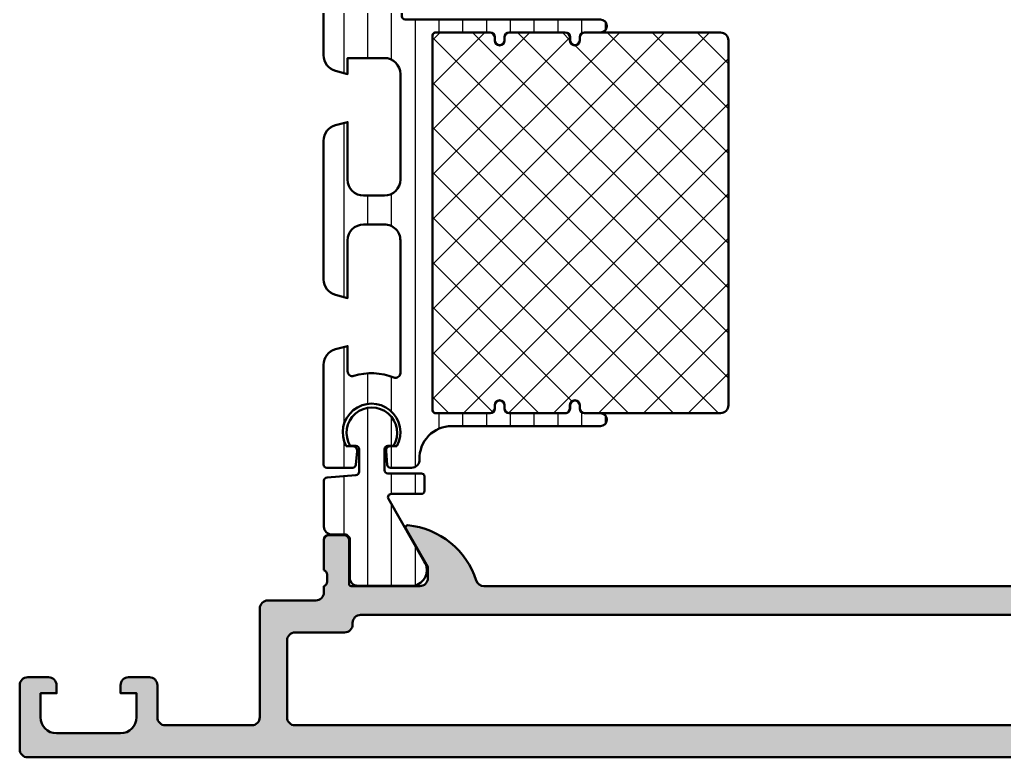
# Model space of a CAD drawing. Extents: x 5 to 135, y 0 to 90.
# Drawn here: x 5 to 66.5, y 0 to 46.1 of the extents above; entities that cross this region are included whole.
import ezdxf

# ---------------------------------------------------------------- set-up
doc = ezdxf.new("R2010")
doc.units = 0
for name, color, linetype, lineweight in [('0S-Alu contour', 7, 'Continuous', 50), ('0S-Alu hatch', 252, 'Continuous', 25), ('0S-Plastic contour', 254, 'Continuous', 50), ('0S-Plastic hatch', 253, 'Continuous', 25), ('0S-PT contour', 91, 'Continuous', 50), ('0S-PT hatch', 103, 'Continuous', 25)]:
    doc.layers.add(name, color=color, linetype=linetype, lineweight=lineweight)
pattern_1 = [(90, (0, 0), (-1.4859, 0), [])]

# ---------------------------------------------------------------- blocks, each defined once
blk = doc.blocks.new('438460__027B1B66_1205_49F9_BAA4_146C090DFC89_')
at = {"layer": '0S-Alu hatch'}
h = blk.add_hatch(color=256, dxfattribs=at)
edge = h.paths.add_edge_path()
edge.add_arc((20.50000000000002, 9.300000000000011), 0.5000000000000142, 90, 180)
edge.add_line((20, 9.300000000000011), (20, 2.499999999999998))
edge.add_ellipse((19.5, 2.499999999999998), major_axis=(-0.5, 0), ratio=1, start_angle=90.00000000000159, end_angle=180, ccw=False)
edge.add_line((19.50000000000001, 1.999999999999998), (14.10000000000001, 2.000000000000014))
edge.add_ellipse((14.09999999999999, 2.500000000000028), major_axis=(-0.5000000000000142, 0), ratio=1, start_angle=0, end_angle=90.00000000000159, ccw=False)
edge.add_line((13.59999999999998, 2.500000000000028), (13.60000000000001, 4.500000000000001))
edge.add_arc((13.09999999999999, 4.500000000000001), 0.5000000000000142, 0, 90)
edge.add_line((13.09999999999999, 5.000000000000015), (11.79999999999998, 5.000000000000007))
edge.add_arc((11.79999999999997, 4.500000000000021), 0.4999999999999858, 89.99999999999837, 180)
edge.add_line((11.29999999999998, 4.500000000000021), (11.29999999999999, 4.000000000000012))
edge.add_line((11.29999999999999, 4.000000000000012), (12.30000000000001, 4.000000000000012))
edge.add_line((12.30000000000001, 4.000000000000012), (12.30000000000001, 2.500000000000015))
edge.add_ellipse((11.30000000000001, 2.500000000000015), major_axis=(-1, 0), ratio=1, start_angle=90, end_angle=180, ccw=False)
edge.add_line((11.30000000000001, 1.500000000000015), (7.300000000000011, 1.500000000000007))
edge.add_ellipse((7.300000000000011, 2.500000000000007), major_axis=(-1, 0), ratio=1, start_angle=0, end_angle=90, ccw=False)
edge.add_line((6.300000000000011, 2.500000000000007), (6.300000000000039, 4.000000000000011))
edge.add_line((6.300000000000039, 4.000000000000011), (7.299999999999997, 4.000000000000011))
edge.add_line((7.299999999999997, 4.000000000000011), (7.300000000000025, 4.499999999999984))
edge.add_arc((6.800000000000011, 4.5), 0.5000000000000142, 0, 90)
edge.add_line((6.800000000000011, 5.000000000000014), (5.500000000000085, 5.000000000000012))
edge.add_arc((5.500000000000056, 4.499999999999966), 0.5000000000000462, 89.99999999999675, 180)
edge.add_line((5.00000000000001, 4.499999999999966), (5, 0.5000000000000178))
edge.add_arc((5.5, 0.5000000000000178), 0.5, 180, 270)
edge.add_line((5.5, 1.78e-14), (134.5, 0))
edge.add_arc((134.5, 0.5), 0.5, 270, 360)
edge.add_line((135, 0.5), (135, 4.499999999999999))
edge.add_arc((134.5, 4.5), 0.5, 0, 90)
edge.add_line((134.5, 5), (133.2, 4.999999999999998))
edge.add_arc((133.2, 4.499999999999999), 0.4999999999999992, 90, 180)
edge.add_line((132.7, 4.499999999999999), (132.7, 3.999999999999999))
edge.add_line((132.7, 3.999999999999999), (133.7, 3.999999999999998))
edge.add_line((133.7, 3.999999999999998), (133.7, 2.499999999999999))
edge.add_ellipse((132.7, 2.499999999999999), major_axis=(-1, 0), ratio=1, start_angle=90, end_angle=180, ccw=False)
edge.add_line((132.7, 1.499999999999999), (128.7, 1.499999999999998))
edge.add_ellipse((128.7, 2.499999999999999), major_axis=(-1, 0), ratio=1, start_angle=0, end_angle=90, ccw=False)
edge.add_line((127.7, 2.499999999999999), (127.7, 3.999999999999999))
edge.add_line((127.7, 3.999999999999999), (128.7, 3.999999999999999))
edge.add_line((128.7, 3.999999999999999), (128.7, 4.5))
edge.add_arc((128.2, 4.5), 0.5, 0, 90)
edge.add_line((128.2, 5), (125.4, 5))
edge.add_arc((125.4, 4.500000000000001), 0.4999999999999983, 90, 180)
edge.add_line((124.9, 4.500000000000001), (124.9, 4.299999999999998))
edge.add_arc((125.4, 4.299999999999998), 0.5, 180, 270)
edge.add_line((125.4, 3.799999999999998), (125.9, 3.799999999999998))
edge.add_ellipse((125.9, 3.3), major_axis=(-0.4999999999999983, 0), ratio=1, start_angle=180, end_angle=270, ccw=False)
edge.add_line((126.4, 3.3), (126.4, 2.500000000000002))
edge.add_ellipse((125.9, 2.500000000000002), major_axis=(-0.5, 0), ratio=1, start_angle=90, end_angle=180, ccw=False)
edge.add_line((125.9, 2.000000000000002), (109.8, 2.000000000000003))
edge.add_line((109.8, 2.000000000000003), (103.728752950012, 2.43366050357057))
edge.add_ellipse((103.8, 3.431119203401298), major_axis=(-0.9999999999999925, 0), ratio=1, start_angle=0, end_angle=85.91438322002551, ccw=False)
edge.add_line((102.8, 3.431119203401298), (102.8, 8.200000000000003))
edge.add_ellipse((103.3, 8.200000000000003), major_axis=(-0.5, 0), ratio=1, start_angle=270, end_angle=360, ccw=False)
edge.add_line((103.3, 8.700000000000003), (104.3, 8.700000000000001))
edge.add_arc((104.3, 9.200000000000001), 0.5, 270, 360)
edge.add_line((104.8, 9.200000000000001), (104.8, 10.69999999999999))
edge.add_ellipse((104.878836446543, 10.96752059199311), major_axis=(-0.2788950563274307, 0), ratio=1, start_angle=-1.1645893740948168, end_angle=73.58012358050922, ccw=False)
edge.add_line((104.599999, 10.97318899999147), (104.599999, 11.42678299999151))
edge.add_ellipse((104.8788670956431, 11.43244365946856), major_axis=(-0.2789255417371432, 0), ratio=1, start_angle=-73.57540544464308, end_angle=1.1628700728841181, ccw=False)
edge.add_line((104.8, 11.69998699999148), (104.8, 13.57999800000001))
edge.add_arc((104.5, 13.57999800000001), 0.2999999999999971, 0, 90)
edge.add_line((104.5, 13.879998), (103.5200256809572, 13.879998))
edge.add_arc((103.5200256809572, 13.57999800000001), 0.2999999999999989, 90, 180)
edge.add_line((103.2200256809572, 13.57999800000001), (103.2200256809572, 10.82000000000001))
edge.add_ellipse((103.1000256809572, 10.82000000000001), major_axis=(-0.1200000000000045, 0), ratio=1, start_angle=90, end_angle=180, ccw=False)
edge.add_line((103.1000256809572, 10.7), (98.79999999999998, 10.70000000000002))
edge.add_ellipse((98.79999999999998, 11.2), major_axis=(-0.4999999999999858, 0), ratio=1, start_angle=0, end_angle=90, ccw=False)
edge.add_line((98.3, 11.2), (98.30000000000001, 11.90000000000002))
edge.add_line((98.30000000000001, 11.90000000000002), (99.68149545762238, 14.29282032302756))
edge.add_arc((99.56188021535169, 14.36188021535171), 0.1381197846483044, 330.0000000000011, 455.622577550795)
edge.add_arc((100.0382232411738, 9.52339113815223), 4.999999999999982, 95.62257755079365, 162.25158364393)
edge.add_ellipse((94.79999999999998, 11.20000000000002), major_axis=(-0.5000000000000218, 0), ratio=1, start_angle=90, end_angle=162.2515836439296, ccw=False)
edge.add_line((94.79999999999998, 10.7), (34.00000000000009, 10.70000000000004))
edge.add_ellipse((34.00000000000007, 11.2), major_axis=(-0.499999999999961, 0), ratio=1, start_angle=17.74841635606998, end_angle=90.00000000000159, ccw=False)
edge.add_arc((28.76177675882629, 9.52339113815217), 5.000000000000028, 17.74841635607051, 84.37742244920821)
edge.add_arc((29.23811978464828, 14.36188021535172), 0.1381197846482912, 84.37742244922217, 209.9999999999979)
edge.add_line((29.11850454237762, 14.29282032302758), (30.49999999999999, 11.90000000000004))
edge.add_line((30.49999999999999, 11.90000000000004), (30.5, 11.20000000000008))
edge.add_ellipse((29.99999999999996, 11.20000000000006), major_axis=(-0.5000000000000427, 0), ratio=1, start_angle=90, end_angle=180, ccw=False)
edge.add_line((29.99999999999996, 10.70000000000002), (25.69997431904277, 10.7))
edge.add_ellipse((25.69997431904277, 10.81999999999999), major_axis=(-0.1199999999999903, 0), ratio=1, start_angle=0, end_angle=90, ccw=False)
edge.add_line((25.57997431904278, 10.81999999999999), (25.57997431904278, 13.57999800000002))
edge.add_arc((25.27997431904279, 13.57999800000002), 0.2999999999999829, 0, 90)
edge.add_line((25.27997431904279, 13.879998), (24.29999999999998, 13.879998))
edge.add_arc((24.29999999999998, 13.57999800000001), 0.2999999999999971, 90, 180)
edge.add_line((23.99999999999999, 13.57999800000001), (24, 11.69998699999149))
edge.add_ellipse((23.92113290435682, 11.43244365946856), major_axis=(-0.2789255417371446, 0), ratio=1, start_angle=178.8371299271082, end_angle=253.5754054446433, ccw=False)
edge.add_line((24.20000099999999, 11.42678299999147), (24.20000099999999, 10.97318899999153))
edge.add_ellipse((23.92116355345693, 10.96752059199309), major_axis=(-0.278895056327439, 0), ratio=1, start_angle=106.4198764194926, end_angle=181.1645893741098, ccw=False)
edge.add_line((23.99999999999998, 10.69999999999997), (23.99999999999997, 10.29999999999998))
edge.add_ellipse((23.50000000000001, 10.3), major_axis=(-0.4999999999999574, 0), ratio=1, start_angle=90, end_angle=180, ccw=False)
edge.add_line((23.50000000000001, 9.800000000000049), (20.50000000000002, 9.800000000000026))
edge = h.paths.add_edge_path()
edge.add_ellipse((22.20000000000005, 2.500000000000045), major_axis=(-0.5000000000000285, 0), ratio=1, start_angle=0, end_angle=89.9999999999967, ccw=False)
edge.add_line((21.70000000000002, 2.500000000000047), (21.70000000000002, 7.300000000000031))
edge.add_ellipse((22.20000000000002, 7.300000000000033), major_axis=(-0.5, 0), ratio=1, start_angle=270, end_angle=360, ccw=False)
edge.add_line((22.20000000000002, 7.800000000000033), (25.3, 7.80000000000005))
edge.add_arc((25.3, 8.30000000000005), 0.5, 270, 360)
edge.add_line((25.8, 8.30000000000005), (25.8, 8.400000000000066))
edge.add_ellipse((26.29999999999999, 8.400000000000066), major_axis=(-0.4999999999999858, 0), ratio=1, start_angle=270, end_angle=360, ccw=False)
edge.add_line((26.29999999999999, 8.900000000000052), (100.6, 8.900000000000006))
edge.add_ellipse((100.6, 8.400000000000006), major_axis=(-0.5, 0), ratio=1, start_angle=180, end_angle=270, ccw=False)
edge.add_line((101.1, 8.400000000000006), (101.1, 2.500000000000007))
edge.add_ellipse((100.6, 2.500000000000006), major_axis=(-0.5, 0), ratio=1, start_angle=90, end_angle=180, ccw=False)
edge.add_line((100.6, 2.000000000000006), (22.20000000000002, 2.000000000000017))
at = {"layer": '0S-Alu contour', "color": 7}
for points in [[(29.11850454237762, 14.29282032302758), (30.49999999999999, 11.90000000000004), (30.5, 11.20000000000008)], [(23.99999999999999, 13.57999800000001), (24, 11.69998699999149)], [(25.27997431904279, 13.879998), (24.29999999999998, 13.879998)], [(25.57997431904278, 10.81999999999999), (25.57997431904278, 13.57999800000002)], [(24.20000099999999, 11.42678299999147), (24.20000099999999, 10.97318899999153)], [(23.99999999999998, 10.69999999999997), (23.99999999999997, 10.29999999999998)], [(29.99999999999996, 10.70000000000002), (25.69997431904277, 10.7)], [(94.79999999999998, 10.7), (34.00000000000009, 10.70000000000004)], [(20, 9.300000000000011), (20, 2.499999999999998)], [(23.50000000000001, 9.800000000000049), (20.50000000000002, 9.800000000000026)], [(26.29999999999999, 8.900000000000052), (100.6, 8.900000000000006)], [(25.8, 8.30000000000005), (25.8, 8.400000000000066)], [(22.20000000000002, 7.800000000000033), (25.3, 7.80000000000005)], [(21.70000000000002, 2.500000000000047), (21.70000000000002, 7.300000000000031)], [(6.800000000000011, 5.000000000000014), (5.500000000000085, 5.000000000000012)], [(13.09999999999999, 5.000000000000015), (11.79999999999998, 5.000000000000007)], [(5.00000000000001, 4.499999999999966), (5, 0.5000000000000178)], [(6.300000000000011, 2.500000000000007), (6.300000000000039, 4.000000000000011), (7.299999999999997, 4.000000000000011), (7.300000000000025, 4.499999999999984)], [(11.29999999999998, 4.500000000000021), (11.29999999999999, 4.000000000000012), (12.30000000000001, 4.000000000000012), (12.30000000000001, 2.500000000000015)], [(13.59999999999998, 2.500000000000028), (13.60000000000001, 4.500000000000001)], [(19.50000000000001, 1.999999999999998), (14.10000000000001, 2.000000000000014)], [(100.6, 2.000000000000006), (22.20000000000002, 2.000000000000017)], [(11.30000000000001, 1.500000000000015), (7.300000000000011, 1.500000000000007)], [(5.5, 1.78e-14), (134.5, 0)]]:
    blk.add_lwpolyline(points, dxfattribs=at)
for centre, radius, start, end in [((29.23811978464828, 14.36188021535172), 0.1381197846482912, 84.37742244922217, 209.9999999999979), ((28.76177675882629, 9.52339113815217), 5.000000000000028, 17.74841635607051, 84.37742244920821), ((24.29999999999998, 13.57999800000001), 0.2999999999999971, 90, 180), ((25.27997431904279, 13.57999800000002), 0.2999999999999829, 0, 90), ((20.50000000000002, 9.300000000000011), 0.5000000000000142, 90, 180), ((25.3, 8.30000000000005), 0.5, 270, 0), ((5.500000000000056, 4.499999999999966), 0.5000000000000462, 89.99999999999675, 180), ((6.800000000000011, 4.5), 0.5000000000000142, 0, 90), ((11.79999999999997, 4.500000000000021), 0.4999999999999858, 89.99999999999837, 180), ((13.09999999999999, 4.500000000000001), 0.5000000000000142, 0, 90), ((5.5, 0.5000000000000178), 0.5, 180, 270)]:
    blk.add_arc(centre, radius, start, end, dxfattribs=at)
at = {"layer": '0S-Alu contour', "color": 7, "extrusion": (0, 0, -1)}
for centre, radius, start, end in [((-23.92113290435682, 11.43244365946856), 0.2789255417371446, 106.4245945553567, 181.1628700728919), ((-29.99999999999996, 11.20000000000006), 0.5000000000000427, 180, 270), ((-23.92116355345693, 10.96752059199309), 0.278895056327439, 178.8354106258902, 253.5801235805074), ((-25.69997431904277, 10.81999999999999), 0.1199999999999903, 270, 0), ((-34.00000000000007, 11.2), 0.499999999999961, 269.9999999999984, 342.25158364393), ((-23.50000000000001, 10.3), 0.4999999999999574, 180, 270), ((-26.29999999999999, 8.400000000000066), 0.4999999999999858, 0, 90), ((-22.20000000000002, 7.300000000000033), 0.5, 0, 90), ((-7.300000000000011, 2.500000000000007), 1, 270, 0), ((-11.30000000000001, 2.500000000000015), 1, 180, 270), ((-14.09999999999999, 2.500000000000028), 0.5000000000000142, 269.9999999999984, 0), ((-19.5, 2.499999999999998), 0.5, 180, 269.9999999999984), ((-22.20000000000005, 2.500000000000045), 0.5000000000000285, 270.0000000000033, 0)]:
    blk.add_arc(centre, radius, start, end, dxfattribs=at)
blk = doc.blocks.new('284259__34D07D9B_FEF0_413D_B4A6_67D7F6F5A10C___AE981F1D_F3C2_487B_A90B_FCFA6367EFB2_')
at = {"layer": '0S-Plastic hatch'}
h = blk.add_hatch(dxfattribs=at)
h.set_pattern_fill('ANSI31', color=256, scale=0.4680000000000001, angle=45, style=0)
h.set_pattern_definition(pattern_1)
edge = h.paths.add_edge_path()
edge.add_line((23.98278868064302, 46.99000299999714), (23.9827886657131, 43.86896648204865))
edge.add_arc((24.98390027185458, 43.86967109353161), 1.001111854104481, 180.040326430396, 254.9402975235306)
edge.add_line((24.72378598016817, 42.90294181411105), (25.48278866571441, 42.69999991958003))
edge.add_line((25.48278866571441, 42.69999991958003), (25.48276577753121, 43.69999991957997))
edge.add_line((25.48276577753121, 43.69999991957997), (27.78267406692496, 43.69999992563153))
edge.add_ellipse((27.78267406692494, 42.69988226816418), major_axis=(-1.000117657467349, 0), ratio=1, start_angle=180, end_angle=269.9999999999992, ccw=False)
edge.add_line((28.78279172439229, 42.69988226816418), (28.78279172439235, 36.10010917127454))
edge.add_ellipse((27.78268246665348, 36.10010917127453), major_axis=(-1.00010925773887, 0), ratio=1, start_angle=90.00000030740688, end_angle=180, ccw=False)
edge.add_line((27.78268247201933, 35.09999991353566), (26.48290295649952, 35.09999991261297))
edge.add_ellipse((26.48290295649953, 36.10013710098934), major_axis=(-1.000137188376371, 0), ratio=1, start_angle=0, end_angle=89.9999999999992, ccw=False)
edge.add_line((25.48276576812316, 36.10013710098934), (25.4827657775311, 39.69999991957998))
edge.add_line((25.4827657775311, 39.69999991957998), (24.72378598016752, 39.49699698989275))
edge.add_arc((24.9839735853616, 38.53020355047913), 1.001192860736555, 105.0627999273956, 179.9547890311816)
edge.add_line((23.98278103632022, 38.53099357192391), (23.98278103632016, 29.86900626725509))
edge.add_arc((24.98393387270541, 29.86971090775768), 1.00115308435846, 180.040326430414, 254.9402975235495)
edge.add_line((24.72380886835193, 28.90294181411093), (25.4827657775311, 28.70001215925016))
edge.add_line((25.4827657775311, 28.70001215925016), (25.48276576812313, 32.29986884497052))
edge.add_ellipse((26.48290295649953, 32.29986884497048), major_axis=(-1.000137188376399, 0), ratio=1, start_angle=270.00000026673837, end_angle=360, ccw=False)
edge.add_line((26.48290295184343, 33.30000603334688), (27.78268246665346, 33.30000603242424))
edge.add_ellipse((27.7826824666535, 32.2998967746854), major_axis=(-1.000109257738841, 0), ratio=1, start_angle=180, end_angle=270.00000000000244, ccw=False)
edge.add_line((28.78279172439234, 32.2998967746854), (28.78279171747194, 24.01576744381154))
edge.add_ellipse((28.482791717472, 24.01576744381155), major_axis=(-0.2999999999999403, 0), ratio=1, start_angle=68.53974442791849, end_angle=180, ccw=False)
edge.add_arc((26.98278320480393, 20.20001398454275), 3.799999999999879, 68.53974442791804, 107.0188797955992)
edge.add_ellipse((25.7827673034067, 24.1204682740853), major_axis=(-0.2999999999999751, 0), ratio=1, start_angle=0, end_angle=107.01887979559751, ccw=False)
edge.add_line((25.48276730340673, 24.1204682740853), (25.48276730340662, 25.69999991957975))
edge.add_line((25.48276730340662, 25.69999991957975), (24.72378750604254, 25.49699698989258))
edge.add_arc((24.98397511123727, 24.53020355047897), 1.001192860736714, 105.0627999274319, 179.954789031246)
edge.add_line((23.98278256219574, 24.53099357192262), (23.98278256219581, 18.3000473020327))
edge.add_arc((24.18278256219581, 18.3000473020327), 0.2000000000000028, 180, 269.9999999999959)
edge.add_line((24.1827825621958, 18.1000473020327), (25.8087979336771, 18.1000473020327))
edge.add_arc((25.80879793367709, 18.30004730203295), 0.2000000000002515, 270.0000000000041, 354.9998434473366)
edge.add_line((26.00803682566678, 18.28261560909107), (26.08164090018011, 19.12388755558852))
edge.add_arc((25.78278256219589, 19.15003509500131), 0.3000000000000504, 354.9998434473374, 449.9999999999729)
edge.add_line((25.78278256219603, 19.45003509500136), (25.39617869500764, 19.45003509500152))
edge.add_ellipse((26.98284185974662, 20.30003509597823), major_axis=(-1.799999999999979, 0), ratio=1, start_angle=151.8213572241999, end_angle=28.1786427758002, ccw=False)
edge.add_line((28.5695050244856, 19.45003509500152), (28.18278256219597, 19.45003509500152))
edge.add_arc((28.18278256219596, 19.15003509500137), 0.3000000000001428, 89.99999999999729, 185.0001565526666)
edge.add_line((27.88392422421165, 19.12388755558855), (27.95752829872505, 18.28261560909084))
edge.add_arc((28.15676719071445, 18.30004730203271), 0.1999999999999543, 185.0001565526677, 270)
edge.add_line((28.15676719071445, 18.10004730203276), (29.48278256219886, 18.1000473020327))
edge.add_arc((29.48278256219889, 18.60004730203286), 0.5000000000001599, 269.9999999999968, 362.2920152210359)
edge.add_ellipse((31.98078250771286, 18.70002866135781), major_axis=(-1.999999999999889, 0), ratio=1, start_angle=-89.9999999999988, end_angle=2.2920152210356264, ccw=False)
edge.add_line((31.98078250771282, 20.7000286613577), (41.28278554330504, 20.70002866135787))
edge.add_arc((41.28278554330504, 21.10002255784225), 0.399993896484375, 270, 450)
edge.add_line((41.28278554330504, 21.50001645432662), (40.28278249154722, 21.50001645432662))
edge.add_ellipse((40.28278249154722, 21.80001645432669), major_axis=(-0.3000000000000682, 0), ratio=1, start_angle=0, end_angle=90, ccw=False)
edge.add_line((39.98278249154715, 21.80001645432669), (39.98278249154715, 22.00001645432924))
edge.add_arc((39.68278706918382, 22.0000164543292), 0.2999954223633381, 0, 180)
edge.add_line((39.38279164682048, 22.00001645432916), (39.38279164682054, 21.80001645432681))
edge.add_ellipse((39.08279164682049, 21.80001645432672), major_axis=(-0.3000000000000398, 0), ratio=1, start_angle=89.99999999999733, end_angle=180, ccw=False)
edge.add_line((39.08279164682048, 21.50001645432668), (35.58278249154716, 21.50001645432662))
edge.add_ellipse((35.58278249154718, 21.80001645432664), major_axis=(-0.3000000000000149, 0), ratio=1, start_angle=0, end_angle=89.99999999999733, ccw=False)
edge.add_line((35.28278249154717, 21.80001645432664), (35.28278249154722, 22.00001645432646))
edge.add_arc((34.98278706918391, 22.00001645432653), 0.2999954223633097, 0, 180)
edge.add_line((34.68279164682061, 22.00001645432659), (34.68279164682055, 21.80001645432664))
edge.add_ellipse((34.38279164682049, 21.80001645432673), major_axis=(-0.300000000000054, 0), ratio=1, start_angle=90.00000000000267, end_angle=180, ccw=False)
edge.add_line((34.38279164682051, 21.50001645432668), (30.9827886657144, 21.50001645432656))
edge.add_ellipse((30.9827886657144, 21.70001645432483), major_axis=(-0.1999999999982691, 0), ratio=1, start_angle=0, end_angle=90, ccw=False)
edge.add_line((30.78278866571613, 21.70001645432483), (30.78278866571436, 45.10001645432631))
edge.add_ellipse((30.98278866571438, 45.10001645432633), major_axis=(-0.200000000000017, 0), ratio=1, start_angle=270.0000000000041, end_angle=360, ccw=False)
edge.add_line((30.98278866571437, 45.30001645432634), (34.38279164682064, 45.30001645432623))
edge.add_ellipse((34.38279164682064, 45.00001645432622), major_axis=(-0.3000000000000114, 0), ratio=1, start_angle=180, end_angle=270, ccw=False)
edge.add_line((34.68279164682065, 45.00001645432622), (34.68279164682055, 44.80001645432651))
edge.add_arc((34.98278706918389, 44.80001645432649), 0.2999954223633381, 180, 360)
edge.add_line((35.28278249154722, 44.80001645432646), (35.28278249154722, 45.00001645432638))
edge.add_ellipse((35.58278249154712, 45.00001645432639), major_axis=(-0.2999999999998977, 0), ratio=1, start_angle=270, end_angle=360, ccw=False)
edge.add_line((35.58278249154712, 45.30001645432628), (39.08279164682049, 45.30001645432629))
edge.add_ellipse((39.08279164682049, 45.00001645432628), major_axis=(-0.3000000000000114, 0), ratio=1, start_angle=180, end_angle=270, ccw=False)
edge.add_line((39.38279164682051, 45.00001645432628), (39.38279164682036, 44.80001645432397))
edge.add_arc((39.68278706918376, 44.80001645432384), 0.2999954223633949, 180, 360)
edge.add_line((39.98278249154715, 44.80001645432371), (39.98278249154717, 45.00001645432631))
edge.add_ellipse((40.28278249154719, 45.00001645432631), major_axis=(-0.3000000000000256, 0), ratio=1, start_angle=270.00000000000273, end_angle=360, ccw=False)
edge.add_line((40.28278249154718, 45.30001645432634), (41.28278554330506, 45.30001645432634))
edge.add_arc((41.28278554330505, 45.70001035081069), 0.3999938964843466, 270.0000000000021, 450.000000000002)
edge.add_line((41.28278554330504, 46.10000424729504), (29.08279211971839, 46.10000424729521))
edge.add_ellipse((29.09643436138377, 46.3329395321449), major_axis=(-0.2333344331333575, 0), ratio=1, start_angle=8.114429395540412, end_angle=86.64820633144632, ccw=False)
edge.add_line((28.86543603953374, 46.30000424729521), (28.86543603953374, 46.67865836427077))
edge.add_line((28.86543603953374, 46.67865836427077), (30.26827016381407, 49.15954699999694))
edge.add_arc((29.42701751482282, 49.70018192527422), 0.9999960709244554, 327.2729839001503, 441.8183919481008)
edge.add_line((29.56932816381416, 50.68999999999705), (26.09278402608949, 50.69000000000412))
edge.add_arc((26.09278402608948, 50.19000402255854), 0.499995977445586, 89.99999999999837, 180.0079248057727)
edge.add_line((25.59278805342654, 50.18993486613847), (25.59311999617837, 47.79004449382444))
edge.add_ellipse((25.29311999904792, 47.79000299999725), major_axis=(-0.300000000000019, 0), ratio=1, start_angle=89.99999999999733, end_angle=180.0079247372928, ccw=False)
edge.add_line((25.2931199990479, 47.49000299999723), (24.48278868064317, 47.49000299999727))
edge.add_arc((24.48278868064316, 46.99000299999714), 0.500000000000135, 89.99999999999837, 180)
at = {"layer": '0S-Plastic contour', "color": 7}
for points in [[(29.56932816381416, 50.68999999999705), (26.09278402608949, 50.69000000000412)], [(25.59278805342654, 50.18993486613847), (25.59311999617837, 47.79004449382444)], [(28.86543603953374, 46.30000424729521), (28.86543603953374, 46.67865836427077), (30.26827016381407, 49.15954699999694)], [(25.2931199990479, 47.49000299999723), (24.48278868064317, 47.49000299999727)], [(23.98278868064302, 46.99000299999714), (23.9827886657131, 43.86896648204865)], [(41.28278554330504, 46.10000424729504), (29.08279211971839, 46.10000424729521)], [(30.78278866571613, 21.70001645432483), (30.78278866571436, 45.10001645432631)], [(30.98278866571437, 45.30001645432634), (34.38279164682064, 45.30001645432623)], [(34.68279164682065, 45.00001645432622), (34.68279164682055, 44.80001645432651)], [(35.28278249154722, 44.80001645432646), (35.28278249154722, 45.00001645432638)], [(35.58278249154712, 45.30001645432628), (39.08279164682049, 45.30001645432629)], [(39.38279164682051, 45.00001645432628), (39.38279164682036, 44.80001645432397)], [(39.98278249154715, 44.80001645432371), (39.98278249154717, 45.00001645432631)], [(40.28278249154718, 45.30001645432634), (41.28278554330506, 45.30001645432634)], [(24.72378598016817, 42.90294181411105), (25.48278866571441, 42.69999991958003), (25.48276577753121, 43.69999991957997), (27.78267406692496, 43.69999992563153)], [(28.78279172439229, 42.69988226816418), (28.78279172439235, 36.10010917127454)], [(25.48276576812316, 36.10013710098934), (25.4827657775311, 39.69999991957998), (24.72378598016752, 39.49699698989275)], [(23.98278103632022, 38.53099357192391), (23.98278103632016, 29.86900626725509)], [(27.78268247201933, 35.09999991353566), (26.48290295649952, 35.09999991261297)], [(26.48290295184343, 33.30000603334688), (27.78268246665346, 33.30000603242424)], [(24.72380886835193, 28.90294181411093), (25.4827657775311, 28.70001215925016), (25.48276576812313, 32.29986884497052)], [(28.78279172439234, 32.2998967746854), (28.78279171747194, 24.01576744381154)], [(25.48276730340673, 24.1204682740853), (25.48276730340662, 25.69999991957975), (24.72378750604254, 25.49699698989258)], [(23.98278256219574, 24.53099357192262), (23.98278256219581, 18.3000473020327)], [(34.68279164682061, 22.00001645432659), (34.68279164682055, 21.80001645432664)], [(35.28278249154717, 21.80001645432664), (35.28278249154722, 22.00001645432646)], [(39.38279164682048, 22.00001645432916), (39.38279164682054, 21.80001645432681)], [(39.98278249154715, 21.80001645432669), (39.98278249154715, 22.00001645432924)], [(34.38279164682051, 21.50001645432668), (30.9827886657144, 21.50001645432656)], [(39.08279164682048, 21.50001645432668), (35.58278249154716, 21.50001645432662)], [(41.28278554330504, 21.50001645432662), (40.28278249154722, 21.50001645432662)], [(31.98078250771282, 20.7000286613577), (41.28278554330504, 20.70002866135787)], [(25.78278256219603, 19.45003509500136), (25.39617869500764, 19.45003509500152)], [(26.00803682566678, 18.28261560909107), (26.08164090018011, 19.12388755558852)], [(27.88392422421165, 19.12388755558855), (27.95752829872505, 18.28261560909084)], [(28.5695050244856, 19.45003509500152), (28.18278256219597, 19.45003509500152)], [(24.1827825621958, 18.1000473020327), (25.8087979336771, 18.1000473020327)], [(28.15676719071445, 18.10004730203276), (29.48278256219886, 18.1000473020327)]]:
    blk.add_lwpolyline(points, dxfattribs=at)
for centre, radius, start, end in [((26.09278402608948, 50.19000402255854), 0.499995977445586, 89.99999999999837, 180.0079248057727), ((29.42701751482282, 49.70018192527422), 0.9999960709244554, 327.2729839001503, 81.81839194810085), ((24.48278868064316, 46.99000299999714), 0.500000000000135, 89.99999999999837, 180), ((41.28278554330505, 45.70001035081069), 0.3999938964843466, 270.0000000000021, 90.00000000000205), ((34.98278706918389, 44.80001645432649), 0.2999954223633381, 180, 0), ((39.68278706918376, 44.80001645432384), 0.2999954223633949, 180, 0), ((24.98390027185458, 43.86967109353161), 1.001111854104481, 180.040326430396, 254.9402975235306), ((24.9839735853616, 38.53020355047913), 1.001192860736555, 105.0627999273956, 179.9547890311816), ((24.98393387270541, 29.86971090775768), 1.00115308435846, 180.040326430414, 254.9402975235495), ((24.98397511123727, 24.53020355047897), 1.001192860736714, 105.0627999274319, 179.954789031246), ((26.98278320480393, 20.20001398454275), 3.799999999999879, 68.53974442791804, 107.0188797955992), ((34.98278706918391, 22.00001645432653), 0.2999954223633097, 0, 180), ((39.68278706918382, 22.0000164543292), 0.2999954223633381, 0, 180), ((41.28278554330504, 21.10002255784225), 0.399993896484375, 270, 90), ((25.78278256219589, 19.15003509500131), 0.3000000000000504, 354.9998434473374, 89.99999999997284), ((28.18278256219596, 19.15003509500137), 0.3000000000001428, 89.99999999999729, 185.0001565526666), ((29.48278256219889, 18.60004730203286), 0.5000000000001599, 269.9999999999968, 2.292015221035908), ((24.18278256219581, 18.3000473020327), 0.2000000000000028, 180, 269.9999999999959), ((25.80879793367709, 18.30004730203295), 0.2000000000002515, 270.0000000000041, 354.9998434473366), ((28.15676719071445, 18.30004730203271), 0.1999999999999543, 185.0001565526677, 270)]:
    blk.add_arc(centre, radius, start, end, dxfattribs=at)
at = {"layer": '0S-Plastic contour', "color": 7, "extrusion": (0, 0, -1)}
for centre, radius, start, end in [((-25.29311999904792, 47.79000299999725), 0.300000000000019, 179.9920752627072, 270.0000000000027), ((-29.09643436138377, 46.3329395321449), 0.2333344331333575, 273.3517936685537, 351.8855706044596), ((-30.98278866571438, 45.10001645432633), 0.200000000000017, 0, 89.99999999999594), ((-34.38279164682064, 45.00001645432622), 0.3000000000000114, 90, 180), ((-35.58278249154712, 45.00001645432639), 0.2999999999998977, 0, 90), ((-39.08279164682049, 45.00001645432628), 0.3000000000000114, 90, 180), ((-40.28278249154719, 45.00001645432631), 0.3000000000000256, 0, 89.99999999999729), ((-27.78267406692494, 42.69988226816418), 1.000117657467349, 90.00000000000081, 180), ((-26.48290295649953, 36.10013710098934), 1.000137188376371, 270.0000000000008, 0), ((-27.78268246665348, 36.10010917127453), 1.00010925773887, 180, 269.9999996925931), ((-26.48290295649953, 32.29986884497048), 1.000137188376399, 0, 89.99999973326165), ((-27.7826824666535, 32.2998967746854), 1.000109257738841, 89.99999999999756, 180), ((-25.7827673034067, 24.1204682740853), 0.2999999999999751, 252.9811202044025, 0), ((-28.482791717472, 24.01576744381155), 0.2999999999999403, 180, 291.4602555720815), ((-26.98284185974662, 20.30003509597823), 1.799999999999979, 331.8213572241998, 208.1786427758002), ((-30.9827886657144, 21.70001645432483), 0.1999999999982691, 270, 0), ((-34.38279164682049, 21.80001645432673), 0.300000000000054, 180, 269.9999999999973), ((-35.58278249154718, 21.80001645432664), 0.3000000000000149, 270.0000000000027, 0), ((-39.08279164682049, 21.80001645432672), 0.3000000000000398, 180, 270.0000000000027), ((-40.28278249154722, 21.80001645432669), 0.3000000000000682, 270, 0), ((-31.98078250771286, 18.70002866135781), 1.999999999999889, 357.7079847789644, 89.99999999999888)]:
    blk.add_arc(centre, radius, start, end, dxfattribs=at)
blk = doc.blocks.new('439350__106F391E_1C40_486B_B3FA_75F2910614CF_')
at = {"layer": '0S-PT hatch'}
h = blk.add_hatch(dxfattribs=at)
h.set_pattern_fill('ANSI37', color=256, scale=0.625, angle=90, style=0)
h.set_pattern_definition([(135, (0, 0), (-1.403165018917055, -1.403165018917055), []), (225, (0, 0), (1.403165018917055, -1.403165018917055), [])])
edge = h.paths.add_edge_path()
edge.add_ellipse((48.78278866571429, 44.80001645432265), major_axis=(-0.4900000000001157, 0), ratio=1, start_angle=180, end_angle=270, ccw=False)
edge.add_line((49.27278866571441, 44.80001645432265), (49.27278866571436, 22.00001645432202))
edge.add_ellipse((48.78278866571441, 22.00001645432202), major_axis=(-0.4899999999999523, 0), ratio=1, start_angle=90.0000000000017, end_angle=180, ccw=False)
edge.add_line((48.78278866571442, 21.51001645432207), (40.28278249154719, 21.51001645432208))
edge.add_ellipse((40.28278249154719, 21.80001645432211), major_axis=(-0.2900000000000418, 0), ratio=1, start_angle=0, end_angle=90, ccw=False)
edge.add_line((39.99278249154715, 21.80001645432211), (39.99278249154716, 22.00001645432239))
edge.add_arc((39.68278706918388, 22.00001645432237), 0.3099954223632864, 0, 180)
edge.add_line((39.37279164682059, 22.00001645432235), (39.37279164682059, 21.80001645432259))
edge.add_ellipse((39.08279164682051, 21.8000164543226), major_axis=(-0.2900000000000773, 0), ratio=1, start_angle=90.00000000000279, end_angle=180, ccw=False)
edge.add_line((39.08279164682053, 21.51001645432252), (35.58278249154712, 21.51001645432253))
edge.add_ellipse((35.58278249154714, 21.80001645432248), major_axis=(-0.2899999999999565, 0), ratio=1, start_angle=0, end_angle=89.99999999999733, ccw=False)
edge.add_line((35.29278249154718, 21.80001645432248), (35.29278249154717, 22.00001645432235))
edge.add_arc((34.98278706918386, 22.00001645432237), 0.3099954223633148, 0, 180)
edge.add_line((34.67279164682054, 22.00001645432239), (34.67279164682054, 21.80001645432239))
edge.add_ellipse((34.38279164682062, 21.8000164543224), major_axis=(-0.289999999999921, 0), ratio=1, start_angle=90, end_angle=180, ccw=False)
edge.add_line((34.38279164682062, 21.51001645432248), (30.98278866571447, 21.51001645432241))
edge.add_ellipse((30.98278866571448, 21.70001645432241), major_axis=(-0.1899999999999906, 0), ratio=1, start_angle=0, end_angle=89.99999999999568, ccw=False)
edge.add_line((30.79278866571449, 21.70001645432241), (30.79278866571443, 45.1000164543224))
edge.add_ellipse((30.98278866571438, 45.1000164543224), major_axis=(-0.1899999999999551, 0), ratio=1, start_angle=270, end_angle=360, ccw=False)
edge.add_line((30.98278866571438, 45.29001645432236), (34.38279164682056, 45.29001645432231))
edge.add_ellipse((34.38279164682056, 45.00001645432233), major_axis=(-0.2899999999999849, 0), ratio=1, start_angle=180, end_angle=270, ccw=False)
edge.add_line((34.67279164682055, 45.00001645432233), (34.67279164682054, 44.8000164543224))
edge.add_arc((34.98278706918386, 44.80001645432237), 0.3099954223633148, 180, 360)
edge.add_line((35.29278249154717, 44.80001645432236), (35.29278249154717, 45.00001645432226))
edge.add_ellipse((35.58278249154715, 45.00001645432226), major_axis=(-0.2899999999999778, 0), ratio=1, start_angle=270, end_angle=360, ccw=False)
edge.add_line((35.58278249154715, 45.29001645432225), (39.08279164682061, 45.29001645432225))
edge.add_ellipse((39.08279164682061, 45.00001645432226), major_axis=(-0.2899999999999849, 0), ratio=1, start_angle=180, end_angle=270, ccw=False)
edge.add_line((39.3727916468206, 45.00001645432226), (39.37279164682059, 44.8000164543224))
edge.add_arc((39.68278706918388, 44.80001645432237), 0.3099954223632864, 180, 360)
edge.add_line((39.99278249154716, 44.80001645432236), (39.99278249154716, 45.00001645432264))
edge.add_ellipse((40.28278249154712, 45.00001645432264), major_axis=(-0.2899999999999636, 0), ratio=1, start_angle=270.0000000000028, end_angle=360, ccw=False)
edge.add_line((40.28278249154711, 45.2900164543226), (48.78278866571429, 45.29001645432276))
at = {"layer": '0S-PT contour', "color": 7}
for points in [[(30.79278866571449, 21.70001645432241), (30.79278866571443, 45.1000164543224)], [(30.98278866571438, 45.29001645432236), (34.38279164682056, 45.29001645432231)], [(34.67279164682055, 45.00001645432233), (34.67279164682054, 44.8000164543224)], [(35.29278249154717, 44.80001645432236), (35.29278249154717, 45.00001645432226)], [(35.58278249154715, 45.29001645432225), (39.08279164682061, 45.29001645432225)], [(39.3727916468206, 45.00001645432226), (39.37279164682059, 44.8000164543224)], [(39.99278249154716, 44.80001645432236), (39.99278249154716, 45.00001645432264)], [(40.28278249154711, 45.2900164543226), (48.78278866571429, 45.29001645432276)], [(49.27278866571441, 44.80001645432265), (49.27278866571436, 22.00001645432202)], [(34.67279164682054, 22.00001645432239), (34.67279164682054, 21.80001645432239)], [(35.29278249154718, 21.80001645432248), (35.29278249154717, 22.00001645432235)], [(39.37279164682059, 22.00001645432235), (39.37279164682059, 21.80001645432259)], [(39.99278249154715, 21.80001645432211), (39.99278249154716, 22.00001645432239)], [(34.38279164682062, 21.51001645432248), (30.98278866571447, 21.51001645432241)], [(39.08279164682053, 21.51001645432252), (35.58278249154712, 21.51001645432253)], [(48.78278866571442, 21.51001645432207), (40.28278249154719, 21.51001645432208)]]:
    blk.add_lwpolyline(points, dxfattribs=at)
at = {"layer": '0S-PT contour', "color": 7, "extrusion": (0, 0, -1)}
for centre, radius, start, end in [((-30.98278866571438, 45.1000164543224), 0.1899999999999551, 0, 90), ((-34.38279164682056, 45.00001645432233), 0.2899999999999849, 90, 180), ((-35.58278249154715, 45.00001645432226), 0.2899999999999778, 0, 90), ((-39.08279164682061, 45.00001645432226), 0.2899999999999849, 90, 180), ((-40.28278249154712, 45.00001645432264), 0.2899999999999636, 0, 89.99999999999721), ((-48.78278866571429, 44.80001645432265), 0.4900000000001157, 90, 180), ((-30.98278866571448, 21.70001645432241), 0.1899999999999906, 270.0000000000043, 0), ((-34.38279164682062, 21.8000164543224), 0.289999999999921, 180, 270), ((-35.58278249154714, 21.80001645432248), 0.2899999999999565, 270.0000000000028, 0), ((-39.08279164682051, 21.8000164543226), 0.2900000000000773, 180, 269.9999999999972), ((-40.28278249154719, 21.80001645432211), 0.2900000000000418, 270, 0), ((-48.78278866571441, 22.00001645432202), 0.4899999999999523, 180, 269.9999999999983)]:
    blk.add_arc(centre, radius, start, end, dxfattribs=at)
at = {"layer": '0S-PT contour', "color": 7}
for centre, radius, start, end in [((34.98278706918386, 44.80001645432237), 0.3099954223633148, 180, 0), ((39.68278706918388, 44.80001645432237), 0.3099954223632864, 180, 0), ((34.98278706918386, 22.00001645432237), 0.3099954223633148, 0, 180), ((39.68278706918388, 22.00001645432237), 0.3099954223632864, 0, 180)]:
    blk.add_arc(centre, radius, start, end, dxfattribs=at)
blk = doc.blocks.new('284259__B844DC6D_02AB_4DEC_A97C_086BB6B9E2D5___F75A45E9_32C0_4B6D_B0B5_5E0A3A9172E5_')
at = {"layer": '0S-Plastic hatch'}
h = blk.add_hatch(dxfattribs=at)
h.set_pattern_fill('ANSI31', color=256, scale=0.4680000000000001, angle=45, style=0)
h.set_pattern_definition(pattern_1)
edge = h.paths.add_edge_path()
edge.add_arc((24.20040401124801, 17.29211097759361), 0.1904043941907299, 89.98968012589378, 179.8850877999963)
edge.add_line((24.01000000000002, 17.29249285167481), (24.01000000000002, 14.4099971055859))
edge.add_arc((24.50000000000003, 14.4099971055859), 0.4900000000000091, 180, 269.9999925343802)
edge.add_line((24.4999999361532, 13.91999710558589), (25.31033137085638, 13.91999700000004))
edge.add_ellipse((25.31033133046348, 13.60999700000004), major_axis=(-0.3100000000000014, 0), ratio=1, start_angle=179.9920752627534, end_angle=269.9999925343801, ccw=False)
edge.add_line((25.62033132749827, 13.60995412304541), (25.61999938761599, 11.21006375011491))
edge.add_arc((26.10999536036544, 11.20999597742942), 0.4899959774363677, 179.992075263811, 270.0000017412048)
edge.add_line((26.10999537525631, 10.71999999999306), (29.5858224960335, 10.72000010556411))
edge.add_arc((29.44422884910812, 11.69981818030875), 0.9899960709244815, 278.2228963500862, 392.741362677603)
edge.add_line((30.27693489388501, 12.2352552573196), (28.03034056278517, 16.14538560781271))
edge.add_ellipse((28.21242570184437, 16.25000397204097), major_axis=(-0.2100000000000104, 0), ratio=1, start_angle=-89.99999999999608, end_angle=29.87984018382349, ccw=False)
edge.add_line((28.21242570184436, 16.46000397204099), (30.09998029479486, 16.46000397204098))
edge.add_arc((30.09957329876895, 16.65042607985373), 0.1904225427558861, 270.1224601456345, 359.8797820725258)
edge.add_line((30.28999542236331, 16.65002653582393), (30.28999542236329, 17.55000024716428))
edge.add_arc((30.0995942528912, 17.5496211280981), 0.1904015469149563, 0.1140848755206858, 89.88367289686923)
edge.add_line((30.09998082316489, 17.74002228258785), (27.99998336767564, 17.74002228258785))
edge.add_ellipse((28.00035758704087, 17.95038447571392), major_axis=(-0.2103625259806037, 0), ratio=1, start_angle=0.10619138912750259, end_angle=89.8980749948293, ccw=False)
edge.add_line((27.78999542236329, 17.94999459226604), (27.78999542236329, 19.25003377601448))
edge.add_ellipse((28.00039659183541, 19.24963524247797), major_axis=(-0.2104015469149783, 0), ratio=1, start_angle=270.1106602590512, end_angle=359.8914727404548, ccw=False)
edge.add_line((27.99999022551299, 19.46003639696774), (28.34938563579729, 19.46003639696774))
edge.add_arc((26.99999618530274, 20.2808895514239), 1.579446672188276, 328.6872447862976, 571.3127552137022)
edge.add_line((25.65060673480818, 19.46003639696774), (26.00000221447525, 19.46003639696774))
edge.add_ellipse((25.99959295804656, 19.24963242186204), major_axis=(-0.2104043731273246, 0), ratio=1, start_angle=180.1093127867064, end_angle=269.8885542133013, ccw=False)
edge.add_line((26.20999694824221, 19.25003384539802), (26.20999694824221, 17.85001879951187))
edge.add_ellipse((25.99959574255431, 17.85041735450164), major_axis=(-0.2104015831713309, 0), ratio=1, start_angle=90.2331508833376, end_angle=179.8914669170747, ccw=False)
edge.add_line((26.00045191695329, 17.64001751332679), (24.2004383060841, 17.48251536869582))
at = {"layer": '0S-Plastic contour', "color": 7}
for points in [[(25.65060673480818, 19.46003639696774), (26.00000221447525, 19.46003639696774)], [(26.20999694824221, 19.25003384539802), (26.20999694824221, 17.85001879951187)], [(27.78999542236329, 17.94999459226604), (27.78999542236329, 19.25003377601448)], [(27.99999022551299, 19.46003639696774), (28.34938563579729, 19.46003639696774)], [(24.01000000000002, 17.29249285167481), (24.01000000000002, 14.4099971055859)], [(26.00045191695329, 17.64001751332679), (24.2004383060841, 17.48251536869582)], [(30.09998082316489, 17.74002228258785), (27.99998336767564, 17.74002228258785)], [(30.28999542236331, 16.65002653582393), (30.28999542236329, 17.55000024716428)], [(30.27693489388501, 12.2352552573196), (28.03034056278517, 16.14538560781271)], [(28.21242570184436, 16.46000397204099), (30.09998029479486, 16.46000397204098)], [(24.4999999361532, 13.91999710558589), (25.31033137085638, 13.91999700000004)], [(25.62033132749827, 13.60995412304541), (25.61999938761599, 11.21006375011491)], [(26.10999537525631, 10.71999999999306), (29.5858224960335, 10.72000010556411)]]:
    blk.add_lwpolyline(points, dxfattribs=at)
for centre, radius, start, end in [((26.99999618530274, 20.2808895514239), 1.579446672188276, 328.6872447862976, 211.3127552137022), ((24.20040401124801, 17.29211097759361), 0.1904043941907299, 89.98968012589378, 179.8850877999963), ((30.0995942528912, 17.5496211280981), 0.1904015469149563, 0.1140848755206858, 89.88367289686923), ((30.09957329876895, 16.65042607985373), 0.1904225427558861, 270.1224601456345, 359.8797820725258), ((24.50000000000003, 14.4099971055859), 0.4900000000000091, 180, 269.9999925343802), ((29.44422884910812, 11.69981818030875), 0.9899960709244815, 278.2228963500862, 32.74136267760303), ((26.10999536036544, 11.20999597742942), 0.4899959774363677, 179.992075263811, 270.0000017412048)]:
    blk.add_arc(centre, radius, start, end, dxfattribs=at)
at = {"layer": '0S-Plastic contour', "color": 7, "extrusion": (0, 0, -1)}
for centre, radius, start, end in [((-25.99959295804656, 19.24963242186204), 0.2104043731273246, 90.11144578669874, 179.8906872132936), ((-28.00039659183541, 19.24963524247797), 0.2104015469149783, 0.1085272595452192, 89.88933974094881), ((-25.99959574255431, 17.85041735450164), 0.2104015831713309, 180.1085330829254, 269.7668491166624), ((-28.00035758704087, 17.95038447571392), 0.2103625259806037, 270.1019250051708, 359.8938086108725), ((-28.21242570184437, 16.25000397204097), 0.2100000000000104, 330.1201598161766, 89.99999999999613), ((-25.31033133046348, 13.60999700000004), 0.3100000000000014, 90.00000746561989, 180.0079247372467)]:
    blk.add_arc(centre, radius, start, end, dxfattribs=at)
blk = doc.blocks.new('439350__2D12873A_EE2A_4233_8F70_D090B3ADDFA9_')
at = {"layer": '0S-Alu contour', "color": 7}
blk.add_blockref('438460__027B1B66_1205_49F9_BAA4_146C090DFC89_', (0, 0), dxfattribs=at)
at = {"layer": '0S-Plastic contour', "color": 7}
for name in ['284259__34D07D9B_FEF0_413D_B4A6_67D7F6F5A10C___AE981F1D_F3C2_487B_A90B_FCFA6367EFB2_', '284259__B844DC6D_02AB_4DEC_A97C_086BB6B9E2D5___F75A45E9_32C0_4B6D_B0B5_5E0A3A9172E5_']:
    blk.add_blockref(name, (0, 0), dxfattribs=at)
at = {"layer": '0S-PT contour', "color": 7}
blk.add_blockref('439350__106F391E_1C40_486B_B3FA_75F2910614CF_', (0, 0), dxfattribs=at)

msp = doc.modelspace()

# ---------------------------------------------------------------- block references
at = {"layer": '0S-Alu contour', "color": 7}
msp.add_blockref('439350__2D12873A_EE2A_4233_8F70_D090B3ADDFA9_', (0, 0), dxfattribs=at)

doc.saveas('drawing.dxf')
